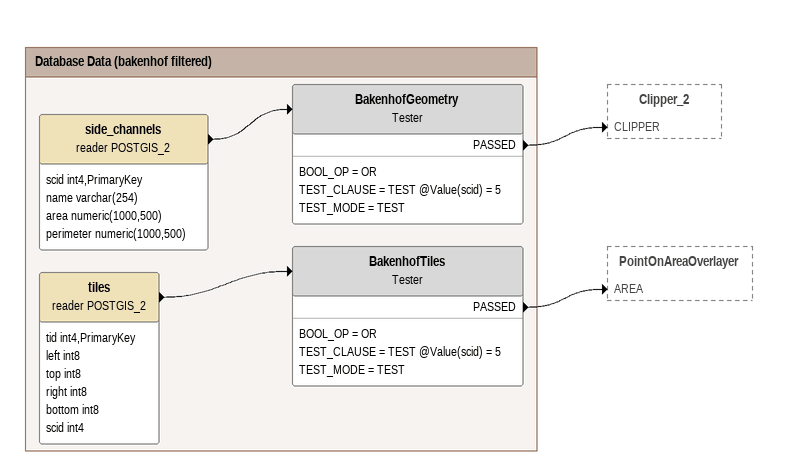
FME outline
Bookmark: Database Data (bakenhof filtered)
side_channels (reader POSTGIS_2)
    attributes: scid int4,PrimaryKey, name varchar(254), area numeric(1000,500), perimeter numeric(1000,500)
    -> BakenhofGeometry
BakenhofGeometry: Tester
    BOOL_OP = OR
    TEST_CLAUSE = TEST @Value(scid) = 5
    TEST_MODE = TEST
    PASSED -> Clipper_2 [CLIPPER]
tiles (reader POSTGIS_2)
    attributes: tid int4,PrimaryKey, left int8, top int8, right int8, bottom int8, scid int4
    -> BakenhofTiles
BakenhofTiles: Tester
    BOOL_OP = OR
    TEST_CLAUSE = TEST @Value(scid) = 5
    TEST_MODE = TEST
    PASSED -> PointOnAreaOverlayer [AREA]
